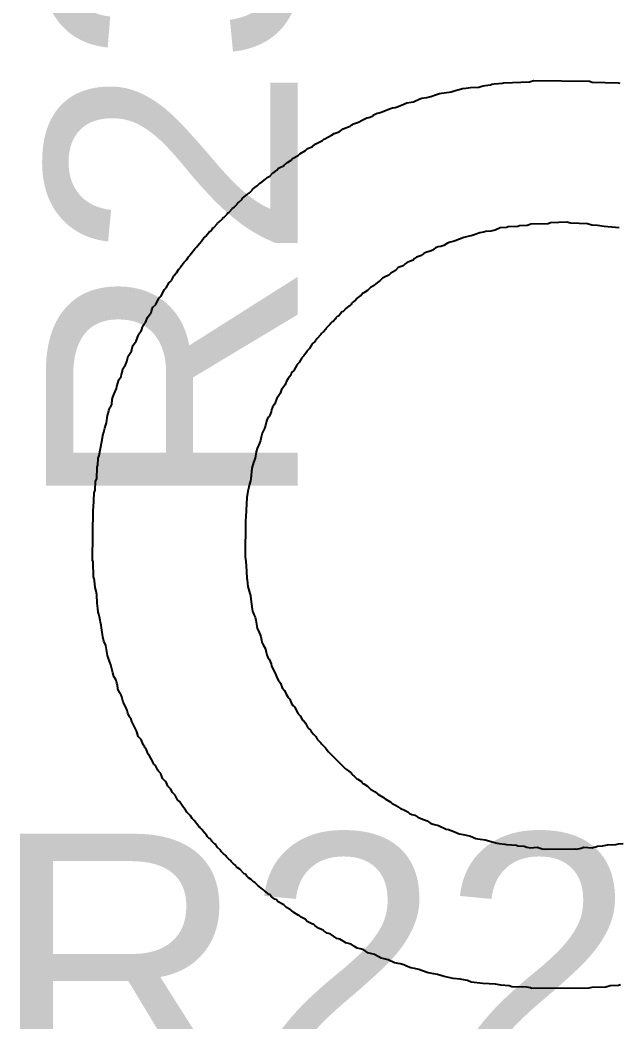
# Model space of a CAD drawing. Header units: inches. Extents: x -1.3 to 11.9, y -6.8 to 4.2.
# Drawn here: x 3.2873 to 3.3528, y 1.2293 to 1.3391 of the extents above; entities that cross this region are included whole.
import ezdxf

# ---------------------------------------------------------------- set-up
doc = ezdxf.new("R2010")
doc.units = ezdxf.units.IN
doc.header["$MEASUREMENT"] = 0
doc.layers.add('Bottom Overlay', color=54, linetype='Continuous')
doc.layers.add('Top Overlay', color=2, linetype='Continuous')
doc.styles.add('Arial', font='', dxfattribs={"height": 0.2})
doc.styles.get('Arial').set_extended_font_data('Arial')

msp = doc.modelspace()

# ---------------------------------------------------------------- linework, layer by layer
at = {"layer": 'Bottom Overlay'}
for p, q in [((3.34302, 1.33227), (3.3435, 1.33242)), ((3.3435, 1.33242), (3.34958, 1.33236)), ((3.34958, 1.33236), (3.34987, 1.33225)), ((3.33444, 1.33119), (3.33476, 1.33128)), ((3.33476, 1.33128), (3.33532, 1.33145)), ((3.33532, 1.33145), (3.33569, 1.33154)), ((3.33569, 1.33154), (3.33603, 1.33159)), ((3.33603, 1.33159), (3.33655, 1.33165)), ((3.33655, 1.33165), (3.33745, 1.33171)), ((3.33745, 1.33171), (3.33768, 1.33176)), ((3.33768, 1.33176), (3.33794, 1.33185)), ((3.33794, 1.33185), (3.33816, 1.3319)), ((3.33816, 1.3319), (3.33873, 1.33196)), ((3.33873, 1.33196), (3.3389, 1.33202)), ((3.3389, 1.33202), (3.33913, 1.33207)), ((3.33913, 1.33207), (3.34004, 1.33213)), ((3.34004, 1.33213), (3.34021, 1.33219)), ((3.34021, 1.33219), (3.34302, 1.33227)), ((3.34987, 1.33225), (3.35271, 1.33219)), ((3.35271, 1.33219), (3.35288, 1.33213)), ((3.3303, 1.33011), (3.33101, 1.33043)), ((3.33101, 1.33043), (3.33123, 1.33048)), ((3.33123, 1.33048), (3.33177, 1.33057)), ((3.33177, 1.33057), (3.33223, 1.33068)), ((3.33223, 1.33068), (3.33285, 1.33091)), ((3.33285, 1.33091), (3.33316, 1.331)), ((3.33316, 1.331), (3.33339, 1.33105)), ((3.33339, 1.33105), (3.33422, 1.33114)), ((3.33422, 1.33114), (3.33444, 1.33119)), ((3.32689, 1.32898), (3.32751, 1.32926)), ((3.32751, 1.32926), (3.3278, 1.32938)), ((3.3278, 1.32938), (3.32802, 1.32943)), ((3.32802, 1.32943), (3.32831, 1.32949)), ((3.32831, 1.32949), (3.32853, 1.32955)), ((3.32853, 1.32955), (3.32899, 1.32972)), ((3.32899, 1.32972), (3.32959, 1.32997)), ((3.32959, 1.32997), (3.33007, 1.33006)), ((3.33007, 1.33006), (3.3303, 1.33011)), ((3.3243, 1.32787), (3.3247, 1.3281)), ((3.3247, 1.3281), (3.32521, 1.32833)), ((3.32521, 1.32833), (3.32544, 1.32838)), ((3.32544, 1.32838), (3.32581, 1.32852)), ((3.32581, 1.32852), (3.32595, 1.32867)), ((3.32595, 1.32867), (3.32606, 1.32872)), ((3.32606, 1.32872), (3.32635, 1.32884)), ((3.32635, 1.32884), (3.32657, 1.32889)), ((3.32657, 1.32889), (3.32689, 1.32898)), ((3.32217, 1.32682), (3.32248, 1.32702)), ((3.32248, 1.32702), (3.3226, 1.32713)), ((3.3226, 1.32713), (3.32339, 1.32742)), ((3.32339, 1.32742), (3.32351, 1.32753)), ((3.32351, 1.32753), (3.32362, 1.32759)), ((3.32362, 1.32759), (3.32373, 1.3277)), ((3.32373, 1.3277), (3.3243, 1.32787)), ((3.31956, 1.32546), (3.32035, 1.32585)), ((3.32035, 1.32585), (3.32049, 1.326)), ((3.32049, 1.326), (3.32061, 1.32605)), ((3.32061, 1.32605), (3.32135, 1.32645)), ((3.32135, 1.32645), (3.32163, 1.32662)), ((3.32163, 1.32662), (3.32217, 1.32682)), ((3.31788, 1.3244), (3.31851, 1.32475)), ((3.31851, 1.32475), (3.31873, 1.32497)), ((3.31873, 1.32497), (3.31913, 1.32514)), ((3.31913, 1.32514), (3.31925, 1.3252)), ((3.31925, 1.3252), (3.31956, 1.32546)), ((3.31652, 1.32344), (3.31692, 1.32372)), ((3.31692, 1.32372), (3.31709, 1.32389)), ((3.31709, 1.32389), (3.31771, 1.32423)), ((3.31771, 1.32423), (3.31788, 1.3244)), ((3.31504, 1.32236), (3.31535, 1.32262)), ((3.31535, 1.32262), (3.31555, 1.32281)), ((3.31555, 1.32281), (3.31615, 1.32313)), ((3.31615, 1.32313), (3.31618, 1.32321)), ((3.31618, 1.32321), (3.31629, 1.32327)), ((3.31629, 1.32327), (3.3164, 1.32338)), ((3.3164, 1.32338), (3.31652, 1.32344)), ((3.31362, 1.32122), (3.31413, 1.32162)), ((3.31413, 1.32162), (3.3143, 1.32179)), ((3.3143, 1.32179), (3.31459, 1.32196)), ((3.31459, 1.32196), (3.31493, 1.3223)), ((3.31493, 1.3223), (3.31504, 1.32236)), ((3.31237, 1.32014), (3.31268, 1.32046)), ((3.31268, 1.32046), (3.31271, 1.32054)), ((3.31271, 1.32054), (3.31282, 1.3206)), ((3.31282, 1.3206), (3.31294, 1.32071)), ((3.31294, 1.32071), (3.31322, 1.32088)), ((3.31322, 1.32088), (3.31351, 1.32117)), ((3.31351, 1.32117), (3.31362, 1.32122)), ((3.31118, 1.31906), (3.31155, 1.31943)), ((3.31155, 1.31943), (3.3116, 1.31955)), ((3.3116, 1.31955), (3.3118, 1.31969)), ((3.3118, 1.31969), (3.31211, 1.31994)), ((3.31211, 1.31994), (3.31226, 1.32009)), ((3.31226, 1.32009), (3.31237, 1.32014)), ((3.3101, 1.31798), (3.31052, 1.31841)), ((3.31052, 1.31841), (3.31055, 1.3185)), ((3.31055, 1.3185), (3.31067, 1.31855)), ((3.31067, 1.31855), (3.31104, 1.31892)), ((3.31104, 1.31892), (3.31106, 1.31901)), ((3.31106, 1.31901), (3.31118, 1.31906)), ((3.30902, 1.31691), (3.30944, 1.31733)), ((3.30944, 1.31733), (3.30947, 1.31742)), ((3.30947, 1.31742), (3.30959, 1.31747)), ((3.30959, 1.31747), (3.30996, 1.31784)), ((3.30996, 1.31784), (3.30998, 1.31793)), ((3.30998, 1.31793), (3.3101, 1.31798)), ((3.30774, 1.31557), (3.308, 1.31588)), ((3.308, 1.31588), (3.30811, 1.31594)), ((3.30811, 1.31594), (3.30831, 1.3162)), ((3.30831, 1.3162), (3.30834, 1.31628)), ((3.30834, 1.31628), (3.30845, 1.31634)), ((3.30845, 1.31634), (3.30888, 1.31676)), ((3.30888, 1.31676), (3.3089, 1.31685)), ((3.3089, 1.31685), (3.30902, 1.31691)), ((3.33822, 1.31588), (3.33799, 1.31583)), ((3.33879, 1.31594), (3.33822, 1.31588)), ((3.33924, 1.31605), (3.33879, 1.31594)), ((3.33981, 1.31628), (3.33924, 1.31605)), ((3.34049, 1.31634), (3.33981, 1.31628)), ((3.34066, 1.31639), (3.34049, 1.31634)), ((3.34174, 1.31645), (3.34066, 1.31639)), ((3.34191, 1.31651), (3.34174, 1.31645)), ((3.34277, 1.31656), (3.34191, 1.31651)), ((3.34299, 1.31662), (3.34277, 1.31656)), ((3.34316, 1.31668), (3.34299, 1.31662)), ((3.34504, 1.31673), (3.34316, 1.31668)), ((3.34532, 1.31685), (3.34504, 1.31673)), ((3.34714, 1.31691), (3.34532, 1.31685)), ((3.34737, 1.31685), (3.34714, 1.31691)), ((3.34754, 1.31679), (3.34737, 1.31685)), ((3.34936, 1.31673), (3.34754, 1.31679)), ((3.34984, 1.31659), (3.34936, 1.31673)), ((3.35046, 1.31654), (3.34984, 1.31659)), ((3.35117, 1.31645), (3.35046, 1.31654)), ((3.35242, 1.31634), (3.35117, 1.31645)), ((3.35282, 1.31628), (3.35242, 1.31634)), ((3.30692, 1.31463), (3.30712, 1.31483)), ((3.30712, 1.31483), (3.30717, 1.31495)), ((3.30717, 1.31495), (3.30737, 1.3152)), ((3.30737, 1.3152), (3.30748, 1.31526)), ((3.30748, 1.31526), (3.30768, 1.31546)), ((3.30768, 1.31546), (3.30774, 1.31557)), ((3.33464, 1.3148), (3.33433, 1.31472)), ((3.33487, 1.31486), (3.33464, 1.3148)), ((3.33535, 1.31506), (3.33487, 1.31486)), ((3.33581, 1.31523), (3.33535, 1.31506)), ((3.3364, 1.31537), (3.33581, 1.31523)), ((3.33663, 1.31543), (3.3364, 1.31537)), ((3.33694, 1.31551), (3.33663, 1.31543)), ((3.33757, 1.31574), (3.33694, 1.31551)), ((3.33799, 1.31583), (3.33757, 1.31574)), ((3.30598, 1.31347), (3.30638, 1.31398)), ((3.30638, 1.31398), (3.3066, 1.31421)), ((3.3066, 1.31421), (3.30666, 1.31432)), ((3.30666, 1.31432), (3.30692, 1.31463)), ((3.33214, 1.31372), (3.33177, 1.31364)), ((3.33243, 1.31384), (3.33214, 1.31372)), ((3.33254, 1.31395), (3.33243, 1.31384)), ((3.33274, 1.31409), (3.33254, 1.31395)), ((3.33302, 1.31421), (3.33274, 1.31409)), ((3.33331, 1.31426), (3.33302, 1.31421)), ((3.33362, 1.31435), (3.33331, 1.31426)), ((3.33405, 1.3146), (3.33362, 1.31435)), ((3.33433, 1.31472), (3.33405, 1.3146)), ((3.30518, 1.3125), (3.30552, 1.31284)), ((3.30552, 1.31284), (3.30569, 1.31313)), ((3.30569, 1.31313), (3.30592, 1.31335)), ((3.30592, 1.31335), (3.30598, 1.31347)), ((3.32998, 1.31264), (3.32961, 1.3125)), ((3.33027, 1.31276), (3.32998, 1.31264)), ((3.33044, 1.31293), (3.33027, 1.31276)), ((3.33064, 1.31307), (3.33044, 1.31293)), ((3.33118, 1.31327), (3.33064, 1.31307)), ((3.33129, 1.31338), (3.33118, 1.31327)), ((3.3314, 1.31344), (3.33129, 1.31338)), ((3.33149, 1.31352), (3.3314, 1.31344)), ((3.33177, 1.31364), (3.33149, 1.31352)), ((3.30439, 1.31137), (3.30462, 1.31176)), ((3.30462, 1.31176), (3.30484, 1.31199)), ((3.30484, 1.31199), (3.3049, 1.3121)), ((3.3049, 1.3121), (3.30518, 1.3125)), ((3.32834, 1.31162), (3.32782, 1.31134)), ((3.32865, 1.31193), (3.32834, 1.31162)), ((3.32919, 1.31213), (3.32865, 1.31193)), ((3.32941, 1.31236), (3.32919, 1.31213)), ((3.32961, 1.3125), (3.32941, 1.31236)), ((3.30356, 1.31031), (3.30368, 1.31037)), ((3.30368, 1.31037), (3.30382, 1.31051)), ((3.30382, 1.31051), (3.3041, 1.31103)), ((3.3041, 1.31103), (3.30422, 1.31114)), ((3.30422, 1.31114), (3.30427, 1.31125)), ((3.30427, 1.31125), (3.30439, 1.31137)), ((3.32652, 1.31043), (3.3262, 1.31017)), ((3.32663, 1.31049), (3.32652, 1.31043)), ((3.32691, 1.31077), (3.32663, 1.31049)), ((3.3272, 1.31094), (3.32691, 1.31077)), ((3.3276, 1.31111), (3.3272, 1.31094)), ((3.32782, 1.31134), (3.3276, 1.31111)), ((3.30274, 1.30892), (3.30308, 1.30955)), ((3.30308, 1.30955), (3.30325, 1.30972)), ((3.30325, 1.30972), (3.30356, 1.31031)), ((3.32527, 1.30941), (3.32487, 1.30918)), ((3.32561, 1.30975), (3.32527, 1.30941)), ((3.32601, 1.30997), (3.32561, 1.30975)), ((3.3262, 1.31017), (3.32601, 1.30997)), ((3.30212, 1.3079), (3.30229, 1.3083)), ((3.30229, 1.3083), (3.30243, 1.30855)), ((3.30243, 1.30855), (3.30246, 1.30858)), ((3.30246, 1.30858), (3.30268, 1.30881)), ((3.30268, 1.30881), (3.30274, 1.30892)), ((3.32379, 1.30821), (3.32368, 1.30816)), ((3.32399, 1.30841), (3.32379, 1.30821)), ((3.32405, 1.30853), (3.32399, 1.30841)), ((3.32447, 1.30884), (3.32405, 1.30853)), ((3.32459, 1.30889), (3.32447, 1.30884)), ((3.32467, 1.30898), (3.32459, 1.30889)), ((3.32473, 1.30909), (3.32467, 1.30898)), ((3.32487, 1.30918), (3.32473, 1.30909)), ((3.3016, 1.30699), (3.30169, 1.3073)), ((3.30169, 1.3073), (3.3018, 1.30759)), ((3.3018, 1.30759), (3.30212, 1.3079)), ((3.3226, 1.30713), (3.32248, 1.30708)), ((3.32291, 1.30745), (3.3226, 1.30713)), ((3.32322, 1.3077), (3.32291, 1.30745)), ((3.32334, 1.30776), (3.32322, 1.3077)), ((3.32348, 1.3079), (3.32334, 1.30776)), ((3.32353, 1.30801), (3.32348, 1.3079)), ((3.32368, 1.30816), (3.32353, 1.30801)), ((3.30098, 1.30591), (3.30121, 1.30648)), ((3.30121, 1.30648), (3.30126, 1.30659)), ((3.30126, 1.30659), (3.30152, 1.30691)), ((3.30152, 1.30691), (3.3016, 1.30699)), ((3.3214, 1.306), (3.32126, 1.30585)), ((3.32152, 1.30605), (3.3214, 1.306)), ((3.32177, 1.30631), (3.32152, 1.30605)), ((3.32183, 1.30642), (3.32177, 1.30631)), ((3.32197, 1.30657), (3.32183, 1.30642)), ((3.32209, 1.30662), (3.32197, 1.30657)), ((3.32234, 1.30688), (3.32209, 1.30662)), ((3.3224, 1.30699), (3.32234, 1.30688)), ((3.32248, 1.30708), (3.3224, 1.30699)), ((3.30035, 1.30478), (3.30047, 1.30489)), ((3.30047, 1.30489), (3.30058, 1.30517)), ((3.30058, 1.30517), (3.30067, 1.30549)), ((3.30067, 1.30549), (3.30087, 1.3058)), ((3.30087, 1.3058), (3.30098, 1.30591)), ((3.32049, 1.30492), (3.32038, 1.30486)), ((3.32069, 1.30517), (3.32049, 1.30492)), ((3.32075, 1.30529), (3.32069, 1.30517)), ((3.32121, 1.30574), (3.32075, 1.30529)), ((3.32126, 1.30585), (3.32121, 1.30574)), ((3.29964, 1.30344), (3.29996, 1.30387)), ((3.29996, 1.30387), (3.30021, 1.30458)), ((3.30021, 1.30458), (3.3003, 1.30466)), ((3.3003, 1.30466), (3.30035, 1.30478)), ((3.3195, 1.30381), (3.31942, 1.30372)), ((3.31956, 1.30392), (3.3195, 1.30381)), ((3.31967, 1.30404), (3.31956, 1.30392)), ((3.31973, 1.30415), (3.31967, 1.30404)), ((3.32018, 1.30461), (3.31973, 1.30415)), ((3.32024, 1.30472), (3.32018, 1.30461)), ((3.32038, 1.30486), (3.32024, 1.30472)), ((3.29922, 1.30245), (3.29944, 1.30279)), ((3.29944, 1.30279), (3.29953, 1.30316)), ((3.29953, 1.30316), (3.29964, 1.30344)), ((3.31865, 1.30279), (3.31859, 1.30267)), ((3.31893, 1.30307), (3.31865, 1.30279)), ((3.31922, 1.30358), (3.31893, 1.30307)), ((3.3193, 1.30367), (3.31922, 1.30358)), ((3.31942, 1.30372), (3.3193, 1.30367)), ((3.29879, 1.30128), (3.29893, 1.30165)), ((3.29893, 1.30165), (3.29908, 1.30225)), ((3.29908, 1.30225), (3.29916, 1.30233)), ((3.29916, 1.30233), (3.29922, 1.30245)), ((3.31808, 1.30205), (3.3178, 1.30154)), ((3.31831, 1.30228), (3.31808, 1.30205)), ((3.31859, 1.30267), (3.31831, 1.30228)), ((3.29837, 1.30023), (3.29845, 1.3006)), ((3.29845, 1.3006), (3.29851, 1.30083)), ((3.29851, 1.30083), (3.29879, 1.30128)), ((3.31723, 1.30068), (3.31694, 1.3004)), ((3.31757, 1.30131), (3.31723, 1.30068)), ((3.3178, 1.30154), (3.31757, 1.30131)), ((3.29794, 1.29929), (3.29808, 1.29966)), ((3.29808, 1.29966), (3.29831, 1.3)), ((3.29831, 1.3), (3.29837, 1.30023)), ((3.31643, 1.29949), (3.31632, 1.29921)), ((3.3166, 1.29978), (3.31643, 1.29949)), ((3.31689, 1.30017), (3.3166, 1.29978)), ((3.31694, 1.3004), (3.31689, 1.30017)), ((3.29754, 1.2981), (3.2978, 1.2987)), ((3.2978, 1.2987), (3.29785, 1.29892)), ((3.29785, 1.29892), (3.29794, 1.29929)), ((3.31592, 1.2987), (3.31572, 1.29816)), ((3.31601, 1.29878), (3.31592, 1.2987)), ((3.31626, 1.29909), (3.31601, 1.29878)), ((3.31632, 1.29921), (3.31626, 1.29909)), ((3.29729, 1.29693), (3.29734, 1.2975)), ((3.29734, 1.2975), (3.2974, 1.29773)), ((3.2974, 1.29773), (3.29754, 1.2981)), ((3.31541, 1.29773), (3.31515, 1.29702)), ((3.3155, 1.29782), (3.31541, 1.29773)), ((3.31572, 1.29816), (3.3155, 1.29782)), ((3.29689, 1.29597), (3.29697, 1.29628)), ((3.29697, 1.29628), (3.29709, 1.29657)), ((3.29709, 1.29657), (3.29717, 1.29665)), ((3.29717, 1.29665), (3.29729, 1.29693)), ((3.31473, 1.29614), (3.31464, 1.29583)), ((3.31479, 1.29637), (3.31473, 1.29614)), ((3.3149, 1.29665), (3.31479, 1.29637)), ((3.31496, 1.29676), (3.3149, 1.29665)), ((3.31515, 1.29702), (3.31496, 1.29676)), ((3.29672, 1.29495), (3.29683, 1.29574)), ((3.29683, 1.29574), (3.29689, 1.29597)), ((3.31422, 1.29512), (3.31413, 1.29463)), ((3.31439, 1.29551), (3.31422, 1.29512)), ((3.3145, 1.29563), (3.31439, 1.29551)), ((3.31464, 1.29583), (3.3145, 1.29563)), ((3.29641, 1.2939), (3.29652, 1.29435)), ((3.29652, 1.29435), (3.29666, 1.29472)), ((3.29666, 1.29472), (3.29672, 1.29495)), ((3.31399, 1.29432), (3.31376, 1.29381)), ((3.31413, 1.29463), (3.31399, 1.29432)), ((3.29592, 1.29137), (3.29621, 1.2929)), ((3.29621, 1.2929), (3.29626, 1.2933)), ((3.29626, 1.2933), (3.29632, 1.29353)), ((3.29632, 1.29353), (3.29641, 1.2939)), ((3.31356, 1.29299), (3.31345, 1.2927)), ((3.31365, 1.29336), (3.31356, 1.29299)), ((3.31376, 1.29381), (3.31365, 1.29336)), ((3.31311, 1.29174), (3.313, 1.29105)), ((3.31319, 1.29211), (3.31311, 1.29174)), ((3.31345, 1.2927), (3.31319, 1.29211)), ((3.29575, 1.29029), (3.29581, 1.29108)), ((3.29581, 1.29108), (3.29592, 1.29137)), ((3.313, 1.29105), (3.31282, 1.2906)), ((3.29564, 1.28881), (3.2957, 1.29012)), ((3.2957, 1.29012), (3.29575, 1.29029)), ((3.31263, 1.28995), (3.31251, 1.28881)), ((3.31282, 1.2906), (3.31263, 1.28995)), ((3.29547, 1.28756), (3.29552, 1.28853)), ((3.29552, 1.28853), (3.29564, 1.28881)), ((3.31246, 1.28858), (3.31237, 1.28821)), ((3.31251, 1.28881), (3.31246, 1.28858)), ((3.29535, 1.28728), (3.29547, 1.28756)), ((3.31217, 1.28745), (3.31209, 1.28674)), ((3.31229, 1.2879), (3.31217, 1.28745)), ((3.31237, 1.28821), (3.31229, 1.2879)), ((3.2953, 1.28563), (3.29535, 1.28728)), ((3.31209, 1.28674), (3.31203, 1.28605)), ((3.29518, 1.27989), (3.29524, 1.28546)), ((3.29524, 1.28546), (3.2953, 1.28563)), ((3.31203, 1.28605), (3.31197, 1.28463)), ((3.31192, 1.28418), (3.31189, 1.28023)), ((3.31197, 1.28463), (3.31192, 1.28418)), ((3.29524, 1.27972), (3.29518, 1.27989)), ((3.2953, 1.27807), (3.29524, 1.27972)), ((3.31189, 1.28023), (3.31194, 1.28006)), ((3.31194, 1.28006), (3.312, 1.27932)), ((3.312, 1.27932), (3.31206, 1.2779)), ((3.29535, 1.27785), (3.2953, 1.27807)), ((3.29541, 1.27767), (3.29535, 1.27785)), ((3.29547, 1.27688), (3.29541, 1.27767)), ((3.31206, 1.2779), (3.31211, 1.27773)), ((3.31211, 1.27773), (3.3122, 1.27702)), ((3.29558, 1.27648), (3.29547, 1.27688)), ((3.29564, 1.27608), (3.29558, 1.27648)), ((3.3122, 1.27702), (3.31226, 1.27674)), ((3.31226, 1.27674), (3.3124, 1.27625)), ((3.2957, 1.27517), (3.29564, 1.27608)), ((3.3124, 1.27625), (3.31246, 1.27603)), ((3.31246, 1.27603), (3.31251, 1.27563)), ((3.31251, 1.27563), (3.31257, 1.27506)), ((3.29575, 1.27461), (3.2957, 1.27517)), ((3.29581, 1.27421), (3.29575, 1.27461)), ((3.29587, 1.27398), (3.29581, 1.27421)), ((3.31257, 1.27506), (3.31265, 1.27452)), ((3.31265, 1.27452), (3.31271, 1.27429)), ((3.31271, 1.27429), (3.31285, 1.27393)), ((3.29595, 1.27367), (3.29587, 1.27398)), ((3.29601, 1.27333), (3.29595, 1.27367)), ((3.29606, 1.2731), (3.29601, 1.27333)), ((3.29612, 1.27276), (3.29606, 1.2731)), ((3.31285, 1.27393), (3.31297, 1.27364)), ((3.31297, 1.27364), (3.31305, 1.27333)), ((3.31305, 1.27333), (3.31317, 1.27265)), ((3.29618, 1.27248), (3.29612, 1.27276)), ((3.29632, 1.27148), (3.29618, 1.27248)), ((3.31317, 1.27265), (3.31322, 1.27242)), ((3.31322, 1.27242), (3.31334, 1.27214)), ((3.31334, 1.27214), (3.31359, 1.27154)), ((3.29643, 1.27103), (3.29632, 1.27148)), ((3.29663, 1.27054), (3.29643, 1.27103)), ((3.31359, 1.27154), (3.31368, 1.27111)), ((3.31368, 1.27111), (3.31373, 1.27089)), ((3.31373, 1.27089), (3.31385, 1.2706)), ((3.29669, 1.27032), (3.29663, 1.27054)), ((3.29683, 1.26944), (3.29669, 1.27032)), ((3.31385, 1.2706), (3.3141, 1.27018)), ((3.3141, 1.27018), (3.31419, 1.26981)), ((3.31419, 1.26981), (3.31425, 1.26952)), ((3.29689, 1.26921), (3.29683, 1.26944)), ((3.29709, 1.26873), (3.29689, 1.26921)), ((3.2972, 1.26844), (3.29709, 1.26873)), ((3.31425, 1.26952), (3.31436, 1.26924)), ((3.31436, 1.26924), (3.3145, 1.26904)), ((3.3145, 1.26904), (3.31473, 1.26853)), ((3.2974, 1.26756), (3.2972, 1.26844)), ((3.31473, 1.26853), (3.31479, 1.2683)), ((3.31479, 1.2683), (3.31524, 1.26733)), ((3.29751, 1.26716), (3.2974, 1.26756)), ((3.29777, 1.26674), (3.29751, 1.26716)), ((3.29785, 1.26643), (3.29777, 1.26674)), ((3.31524, 1.26733), (3.31538, 1.26697)), ((3.31538, 1.26697), (3.31552, 1.26677)), ((3.31552, 1.26677), (3.31575, 1.26643)), ((3.29791, 1.2662), (3.29785, 1.26643)), ((3.29797, 1.2658), (3.29791, 1.2662)), ((3.29814, 1.2654), (3.29797, 1.2658)), ((3.2982, 1.26529), (3.29814, 1.2654)), ((3.31575, 1.26643), (3.31595, 1.26589)), ((3.31595, 1.26589), (3.31621, 1.26563)), ((3.31621, 1.26563), (3.31638, 1.26523)), ((3.29828, 1.2652), (3.2982, 1.26529)), ((3.29839, 1.26492), (3.29828, 1.2652)), ((3.29845, 1.26464), (3.29839, 1.26492)), ((3.29854, 1.26432), (3.29845, 1.26464)), ((3.29885, 1.26373), (3.29854, 1.26432)), ((3.31638, 1.26523), (3.3166, 1.26483)), ((3.3166, 1.26483), (3.31677, 1.26466)), ((3.31677, 1.26466), (3.31694, 1.26427)), ((3.29896, 1.26344), (3.29885, 1.26373)), ((3.29905, 1.26313), (3.29896, 1.26344)), ((3.31694, 1.26427), (3.31711, 1.26398)), ((3.31711, 1.26398), (3.31728, 1.26381)), ((3.31728, 1.26381), (3.31768, 1.26307)), ((3.29922, 1.26273), (3.29905, 1.26313)), ((3.29936, 1.26259), (3.29922, 1.26273)), ((3.2995, 1.26222), (3.29936, 1.26259)), ((3.29973, 1.26171), (3.2995, 1.26222)), ((3.31768, 1.26307), (3.31791, 1.26285)), ((3.31791, 1.26285), (3.31817, 1.26236)), ((3.31817, 1.26236), (3.31828, 1.26231)), ((3.31828, 1.26231), (3.31842, 1.26216)), ((3.31842, 1.26216), (3.31848, 1.26205)), ((3.30001, 1.2612), (3.29973, 1.26171)), ((3.30007, 1.26097), (3.30001, 1.2612)), ((3.31848, 1.26205), (3.31876, 1.26154)), ((3.31876, 1.26154), (3.31905, 1.26126)), ((3.31905, 1.26126), (3.3191, 1.26114)), ((3.3191, 1.26114), (3.31936, 1.26083)), ((3.30018, 1.26057), (3.30007, 1.26097)), ((3.3005, 1.26026), (3.30018, 1.26057)), ((3.30064, 1.25989), (3.3005, 1.26026)), ((3.30075, 1.25961), (3.30064, 1.25989)), ((3.31936, 1.26083), (3.31961, 1.26057)), ((3.31961, 1.26057), (3.31978, 1.26029)), ((3.31978, 1.26029), (3.32018, 1.25989)), ((3.32018, 1.25989), (3.32024, 1.25978)), ((3.30087, 1.25949), (3.30075, 1.25961)), ((3.30092, 1.25938), (3.30087, 1.25949)), ((3.30101, 1.2593), (3.30092, 1.25938)), ((3.30115, 1.25893), (3.30101, 1.2593)), ((3.30126, 1.25864), (3.30115, 1.25893)), ((3.32024, 1.25978), (3.32069, 1.25932)), ((3.32069, 1.25932), (3.32075, 1.25921)), ((3.32075, 1.25921), (3.32101, 1.2589)), ((3.32101, 1.2589), (3.32288, 1.25702)), ((3.30143, 1.25847), (3.30126, 1.25864)), ((3.30172, 1.25796), (3.30143, 1.25847)), ((3.30183, 1.25768), (3.30172, 1.25796)), ((3.30189, 1.25756), (3.30183, 1.25768)), ((3.30206, 1.25739), (3.30189, 1.25756)), ((3.30234, 1.25688), (3.30206, 1.25739)), ((3.3024, 1.25677), (3.30234, 1.25688)), ((3.30266, 1.25651), (3.3024, 1.25677)), ((3.32288, 1.25702), (3.32299, 1.25697)), ((3.32299, 1.25697), (3.32348, 1.2566)), ((3.32348, 1.2566), (3.32353, 1.25648)), ((3.30285, 1.25597), (3.30266, 1.25651)), ((3.30314, 1.25569), (3.30285, 1.25597)), ((3.30328, 1.25549), (3.30314, 1.25569)), ((3.32353, 1.25648), (3.32368, 1.25634)), ((3.32368, 1.25634), (3.32379, 1.25628)), ((3.32379, 1.25628), (3.32413, 1.25594)), ((3.32413, 1.25594), (3.32424, 1.25589)), ((3.32424, 1.25589), (3.32461, 1.25563)), ((3.32461, 1.25563), (3.32467, 1.25552)), ((3.32467, 1.25552), (3.32476, 1.25543)), ((3.30342, 1.25512), (3.30328, 1.25549)), ((3.30371, 1.25484), (3.30342, 1.25512)), ((3.30393, 1.25444), (3.30371, 1.25484)), ((3.30422, 1.25415), (3.30393, 1.25444)), ((3.32476, 1.25543), (3.32487, 1.25538)), ((3.32487, 1.25538), (3.32527, 1.25515)), ((3.32527, 1.25515), (3.32561, 1.25481)), ((3.32561, 1.25481), (3.32612, 1.25452)), ((3.32612, 1.25452), (3.3264, 1.25424)), ((3.3045, 1.25364), (3.30422, 1.25415)), ((3.3047, 1.25344), (3.3045, 1.25364)), ((3.30507, 1.2529), (3.3047, 1.25344)), ((3.3264, 1.25424), (3.32703, 1.2539)), ((3.32703, 1.2539), (3.3272, 1.25373)), ((3.3272, 1.25373), (3.32782, 1.25339)), ((3.32782, 1.25339), (3.32799, 1.25322)), ((3.30513, 1.25279), (3.30507, 1.2529)), ((3.30535, 1.25256), (3.30513, 1.25279)), ((3.30552, 1.25228), (3.30535, 1.25256)), ((3.30592, 1.25188), (3.30552, 1.25228)), ((3.32799, 1.25322), (3.32828, 1.2531)), ((3.32828, 1.2531), (3.32868, 1.25288)), ((3.32868, 1.25288), (3.32879, 1.25276)), ((3.32879, 1.25276), (3.3289, 1.2527)), ((3.3289, 1.2527), (3.32919, 1.25259)), ((3.32919, 1.25259), (3.3297, 1.25231)), ((3.3297, 1.25231), (3.32987, 1.25214)), ((3.30609, 1.2516), (3.30592, 1.25188)), ((3.30632, 1.25137), (3.30609, 1.2516)), ((3.30672, 1.25086), (3.30632, 1.25137)), ((3.32987, 1.25214), (3.33015, 1.25202)), ((3.33015, 1.25202), (3.33047, 1.25194)), ((3.33047, 1.25194), (3.33078, 1.25174)), ((3.33078, 1.25174), (3.33129, 1.25151)), ((3.33129, 1.25151), (3.33152, 1.25145)), ((3.33152, 1.25145), (3.3318, 1.25134)), ((3.3318, 1.25134), (3.3322, 1.25106)), ((3.30677, 1.25074), (3.30672, 1.25086)), ((3.30686, 1.25066), (3.30677, 1.25074)), ((3.30697, 1.2506), (3.30686, 1.25066)), ((3.307, 1.25052), (3.30697, 1.2506)), ((3.30714, 1.25038), (3.307, 1.25052)), ((3.30743, 1.25003), (3.30714, 1.25038)), ((3.30768, 1.24972), (3.30743, 1.25003)), ((3.3322, 1.25106), (3.3326, 1.25094)), ((3.3326, 1.25094), (3.33305, 1.25083)), ((3.33305, 1.25083), (3.3339, 1.25043)), ((3.3339, 1.25043), (3.33413, 1.25038)), ((3.33413, 1.25038), (3.33444, 1.25029)), ((3.33444, 1.25029), (3.33473, 1.25018)), ((3.33473, 1.25018), (3.33532, 1.24992)), ((3.30774, 1.24961), (3.30768, 1.24972)), ((3.30794, 1.24941), (3.30774, 1.24961)), ((3.30805, 1.24935), (3.30794, 1.24941)), ((3.30819, 1.24921), (3.30805, 1.24935)), ((3.30825, 1.2491), (3.30819, 1.24921)), ((3.30856, 1.24878), (3.30825, 1.2491)), ((3.33532, 1.24992), (3.33555, 1.24986)), ((3.33555, 1.24986), (3.33595, 1.24981)), ((3.33595, 1.24981), (3.33655, 1.24967)), ((3.33655, 1.24967), (3.33714, 1.24941)), ((3.33714, 1.24941), (3.33737, 1.24935)), ((3.33737, 1.24935), (3.33816, 1.24924)), ((3.33816, 1.24924), (3.33907, 1.24901)), ((3.33907, 1.24901), (3.33947, 1.2489)), ((3.30868, 1.24873), (3.30856, 1.24878)), ((3.30876, 1.24859), (3.30868, 1.24873)), ((3.30882, 1.24847), (3.30876, 1.24859)), ((3.30922, 1.24807), (3.30882, 1.24847)), ((3.30927, 1.24796), (3.30922, 1.24807)), ((3.30953, 1.24771), (3.30927, 1.24796)), ((3.33947, 1.2489), (3.3397, 1.24884)), ((3.3397, 1.24884), (3.34032, 1.24878)), ((3.34032, 1.24878), (3.34049, 1.24873)), ((3.34049, 1.24873), (3.34157, 1.24867)), ((3.34157, 1.24867), (3.34174, 1.24861)), ((3.34174, 1.24861), (3.34243, 1.24856)), ((3.34243, 1.24856), (3.34271, 1.24844)), ((3.34271, 1.24844), (3.34311, 1.24839)), ((3.34311, 1.24839), (3.34385, 1.24844)), ((3.34385, 1.24844), (3.34441, 1.24827)), ((3.34441, 1.24827), (3.34478, 1.24824)), ((3.34478, 1.24824), (3.34799, 1.24827)), ((3.34799, 1.24827), (3.34816, 1.24822)), ((3.34816, 1.24822), (3.34833, 1.24827)), ((3.34833, 1.24827), (3.34868, 1.24833)), ((3.34868, 1.24833), (3.34896, 1.24844)), ((3.34896, 1.24844), (3.34987, 1.24839)), ((3.34987, 1.24839), (3.35004, 1.24844)), ((3.35004, 1.24844), (3.35027, 1.2485)), ((3.35027, 1.2485), (3.35044, 1.24856)), ((3.35044, 1.24856), (3.351, 1.24861)), ((3.351, 1.24861), (3.35154, 1.2487)), ((3.35154, 1.2487), (3.35245, 1.24876)), ((3.35245, 1.24876), (3.35274, 1.24881)), ((3.35274, 1.24881), (3.35325, 1.24887)), ((3.30964, 1.24765), (3.30953, 1.24771)), ((3.30979, 1.24751), (3.30964, 1.24765)), ((3.30984, 1.24739), (3.30979, 1.24751)), ((3.3101, 1.24714), (3.30984, 1.24739)), ((3.31021, 1.24708), (3.3101, 1.24714)), ((3.3103, 1.24699), (3.31021, 1.24708)), ((3.31035, 1.24688), (3.3103, 1.24699)), ((3.31061, 1.24663), (3.31035, 1.24688)), ((3.31072, 1.24657), (3.31061, 1.24663)), ((3.31086, 1.24643), (3.31072, 1.24657)), ((3.31092, 1.24631), (3.31086, 1.24643)), ((3.31101, 1.24623), (3.31092, 1.24631)), ((3.31129, 1.24606), (3.31101, 1.24623)), ((3.3118, 1.24555), (3.31129, 1.24606)), ((3.31192, 1.24549), (3.3118, 1.24555)), ((3.312, 1.2454), (3.31192, 1.24549)), ((3.31206, 1.24529), (3.312, 1.2454)), ((3.31226, 1.24509), (3.31206, 1.24529)), ((3.31254, 1.24492), (3.31226, 1.24509)), ((3.31282, 1.24464), (3.31254, 1.24492)), ((3.31294, 1.24458), (3.31282, 1.24464)), ((3.31328, 1.24424), (3.31294, 1.24458)), ((3.31379, 1.24384), (3.31328, 1.24424)), ((3.3139, 1.24378), (3.31379, 1.24384)), ((3.31402, 1.24367), (3.3139, 1.24378)), ((3.31453, 1.24327), (3.31402, 1.24367)), ((3.31464, 1.24322), (3.31453, 1.24327)), ((3.31473, 1.24313), (3.31464, 1.24322)), ((3.31479, 1.24302), (3.31473, 1.24313)), ((3.31515, 1.24276), (3.31479, 1.24302)), ((3.31527, 1.24271), (3.31515, 1.24276)), ((3.3155, 1.24248), (3.31527, 1.24271)), ((3.31612, 1.24214), (3.3155, 1.24248)), ((3.3164, 1.24185), (3.31612, 1.24214)), ((3.3168, 1.24163), (3.3164, 1.24185)), ((3.31692, 1.24157), (3.3168, 1.24163)), ((3.3172, 1.24128), (3.31692, 1.24157)), ((3.31771, 1.241), (3.3172, 1.24128)), ((3.31782, 1.24094), (3.31771, 1.241)), ((3.31794, 1.24083), (3.31782, 1.24094)), ((3.31845, 1.24055), (3.31794, 1.24083)), ((3.31868, 1.24032), (3.31845, 1.24055)), ((3.31919, 1.24004), (3.31868, 1.24032)), ((3.31942, 1.23998), (3.31919, 1.24004)), ((3.3195, 1.23989), (3.31942, 1.23998)), ((3.31981, 1.23964), (3.3195, 1.23989)), ((3.31993, 1.23958), (3.31981, 1.23964)), ((3.32032, 1.23941), (3.31993, 1.23958)), ((3.32044, 1.23935), (3.32032, 1.23941)), ((3.32055, 1.23924), (3.32044, 1.23935)), ((3.32086, 1.23904), (3.32055, 1.23924)), ((3.32118, 1.23896), (3.32086, 1.23904)), ((3.32192, 1.23844), (3.32118, 1.23896)), ((3.32226, 1.23839), (3.32192, 1.23844)), ((3.3226, 1.23816), (3.32226, 1.23839)), ((3.32291, 1.23796), (3.3226, 1.23816)), ((3.32351, 1.23782), (3.32291, 1.23796)), ((3.32385, 1.23759), (3.32351, 1.23782)), ((3.32416, 1.23739), (3.32385, 1.23759)), ((3.32447, 1.23731), (3.32416, 1.23739)), ((3.32487, 1.23719), (3.32447, 1.23731)), ((3.3253, 1.23688), (3.32487, 1.23719)), ((3.32561, 1.2368), (3.3253, 1.23688)), ((3.32606, 1.23668), (3.32561, 1.2368)), ((3.32677, 1.23631), (3.32606, 1.23668)), ((3.32709, 1.23623), (3.32677, 1.23631)), ((3.32754, 1.23611), (3.32709, 1.23623)), ((3.32825, 1.2358), (3.32754, 1.23611)), ((3.32885, 1.23566), (3.32825, 1.2358)), ((3.32924, 1.23555), (3.32885, 1.23566)), ((3.32956, 1.2354), (3.32924, 1.23555)), ((3.33001, 1.23523), (3.32956, 1.2354)), ((3.33044, 1.23515), (3.33001, 1.23523)), ((3.33089, 1.23504), (3.33044, 1.23515)), ((3.3312, 1.23495), (3.33089, 1.23504)), ((3.33191, 1.23469), (3.3312, 1.23495)), ((3.33214, 1.23464), (3.33191, 1.23469)), ((3.33294, 1.23452), (3.33214, 1.23464)), ((3.33368, 1.2343), (3.33294, 1.23452)), ((3.33399, 1.23421), (3.33368, 1.2343)), ((3.33464, 1.23407), (3.33399, 1.23421)), ((3.33541, 1.23398), (3.33464, 1.23407)), ((3.33601, 1.2339), (3.33541, 1.23398)), ((3.33623, 1.23384), (3.33601, 1.2339)), ((3.33663, 1.23367), (3.33623, 1.23384)), ((3.33791, 1.23353), (3.33663, 1.23367)), ((3.3393, 1.23344), (3.33791, 1.23353)), ((3.3397, 1.23339), (3.3393, 1.23344)), ((3.33987, 1.23333), (3.3397, 1.23339)), ((3.34078, 1.23327), (3.33987, 1.23333)), ((3.34106, 1.23316), (3.34078, 1.23327)), ((3.34271, 1.2331), (3.34106, 1.23316)), ((3.34311, 1.23305), (3.34271, 1.2331)), ((3.34328, 1.23299), (3.34311, 1.23305)), ((3.3495, 1.23302), (3.34328, 1.23299)), ((3.34984, 1.23308), (3.3495, 1.23302)), ((3.35137, 1.23313), (3.34984, 1.23308)), ((3.35183, 1.23325), (3.35137, 1.23313)), ((3.35274, 1.2333), (3.35183, 1.23325)), ((3.35296, 1.23336), (3.35274, 1.2333))]:
    msp.add_line(p, q, dxfattribs=at)

# ---------------------------------------------------------------- texts
at = {"layer": 'Top Overlay', "style": 'Arial'}
msp.add_text('R23', height=0.027559, rotation=90, dxfattribs=at).set_placement((3.31764, 1.28491))
msp.add_text('R22', height=0.027559, dxfattribs=at).set_placement((3.2841, 1.22236))

doc.saveas('drawing.dxf')
